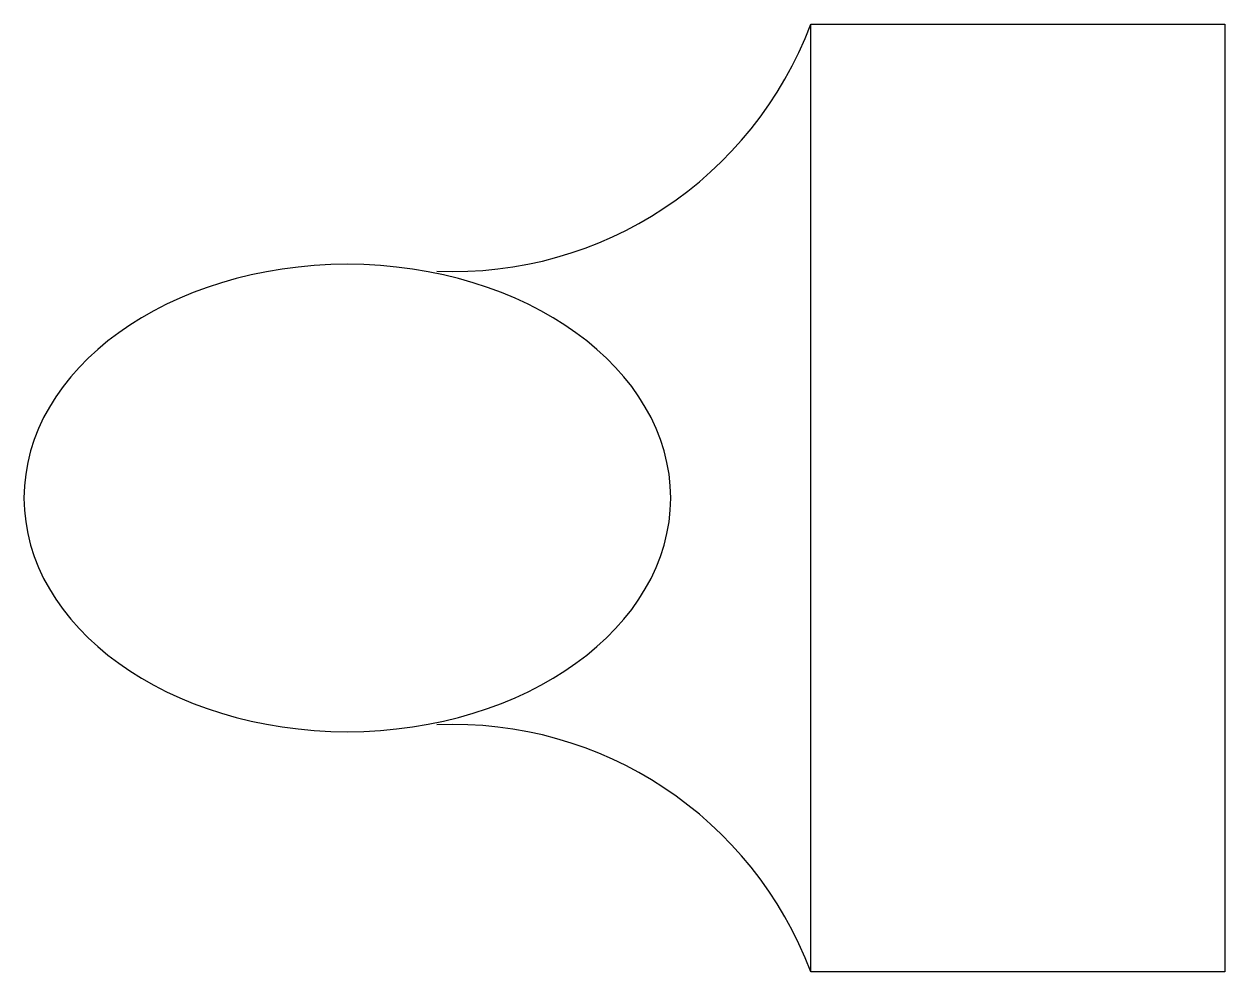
# Model space of a CAD drawing. Header units: inches. Extents: x 188.5 to 210.9, y -494.1 to -476.4.
import ezdxf

# ---------------------------------------------------------------- set-up
doc = ezdxf.new("R2010")
doc.units = ezdxf.units.IN
doc.header["$MEASUREMENT"] = 0
doc.layers.add('A201-Floorplan-2nd-floor', color=3, linetype='Continuous', lineweight=9)

msp = doc.modelspace()

# ---------------------------------------------------------------- linework, layer by layer
at = {"layer": 'A201-Floorplan-2nd-floor', "lineweight": 30}
for p, q in [((203.187, -494.148), (203.187, -476.398)), ((203.187, -476.398), (210.937, -476.398)), ((210.937, -476.398), (210.937, -494.148)), ((210.937, -494.148), (203.187, -494.148))]:
    msp.add_line(p, q, dxfattribs=at)
for centre, start, end in [((196.493, -473.881), 267.5527, 339.3943), ((196.493, -496.665), 20.6057, 92.4473)]:
    msp.add_arc(centre, 7.152, start, end, dxfattribs=at)
msp.add_ellipse((194.511, -485.273), major_axis=(-6.052, 0), ratio=0.722961, start_param=4.712389, end_param=10.995574, dxfattribs=at)

doc.saveas('drawing.dxf')
